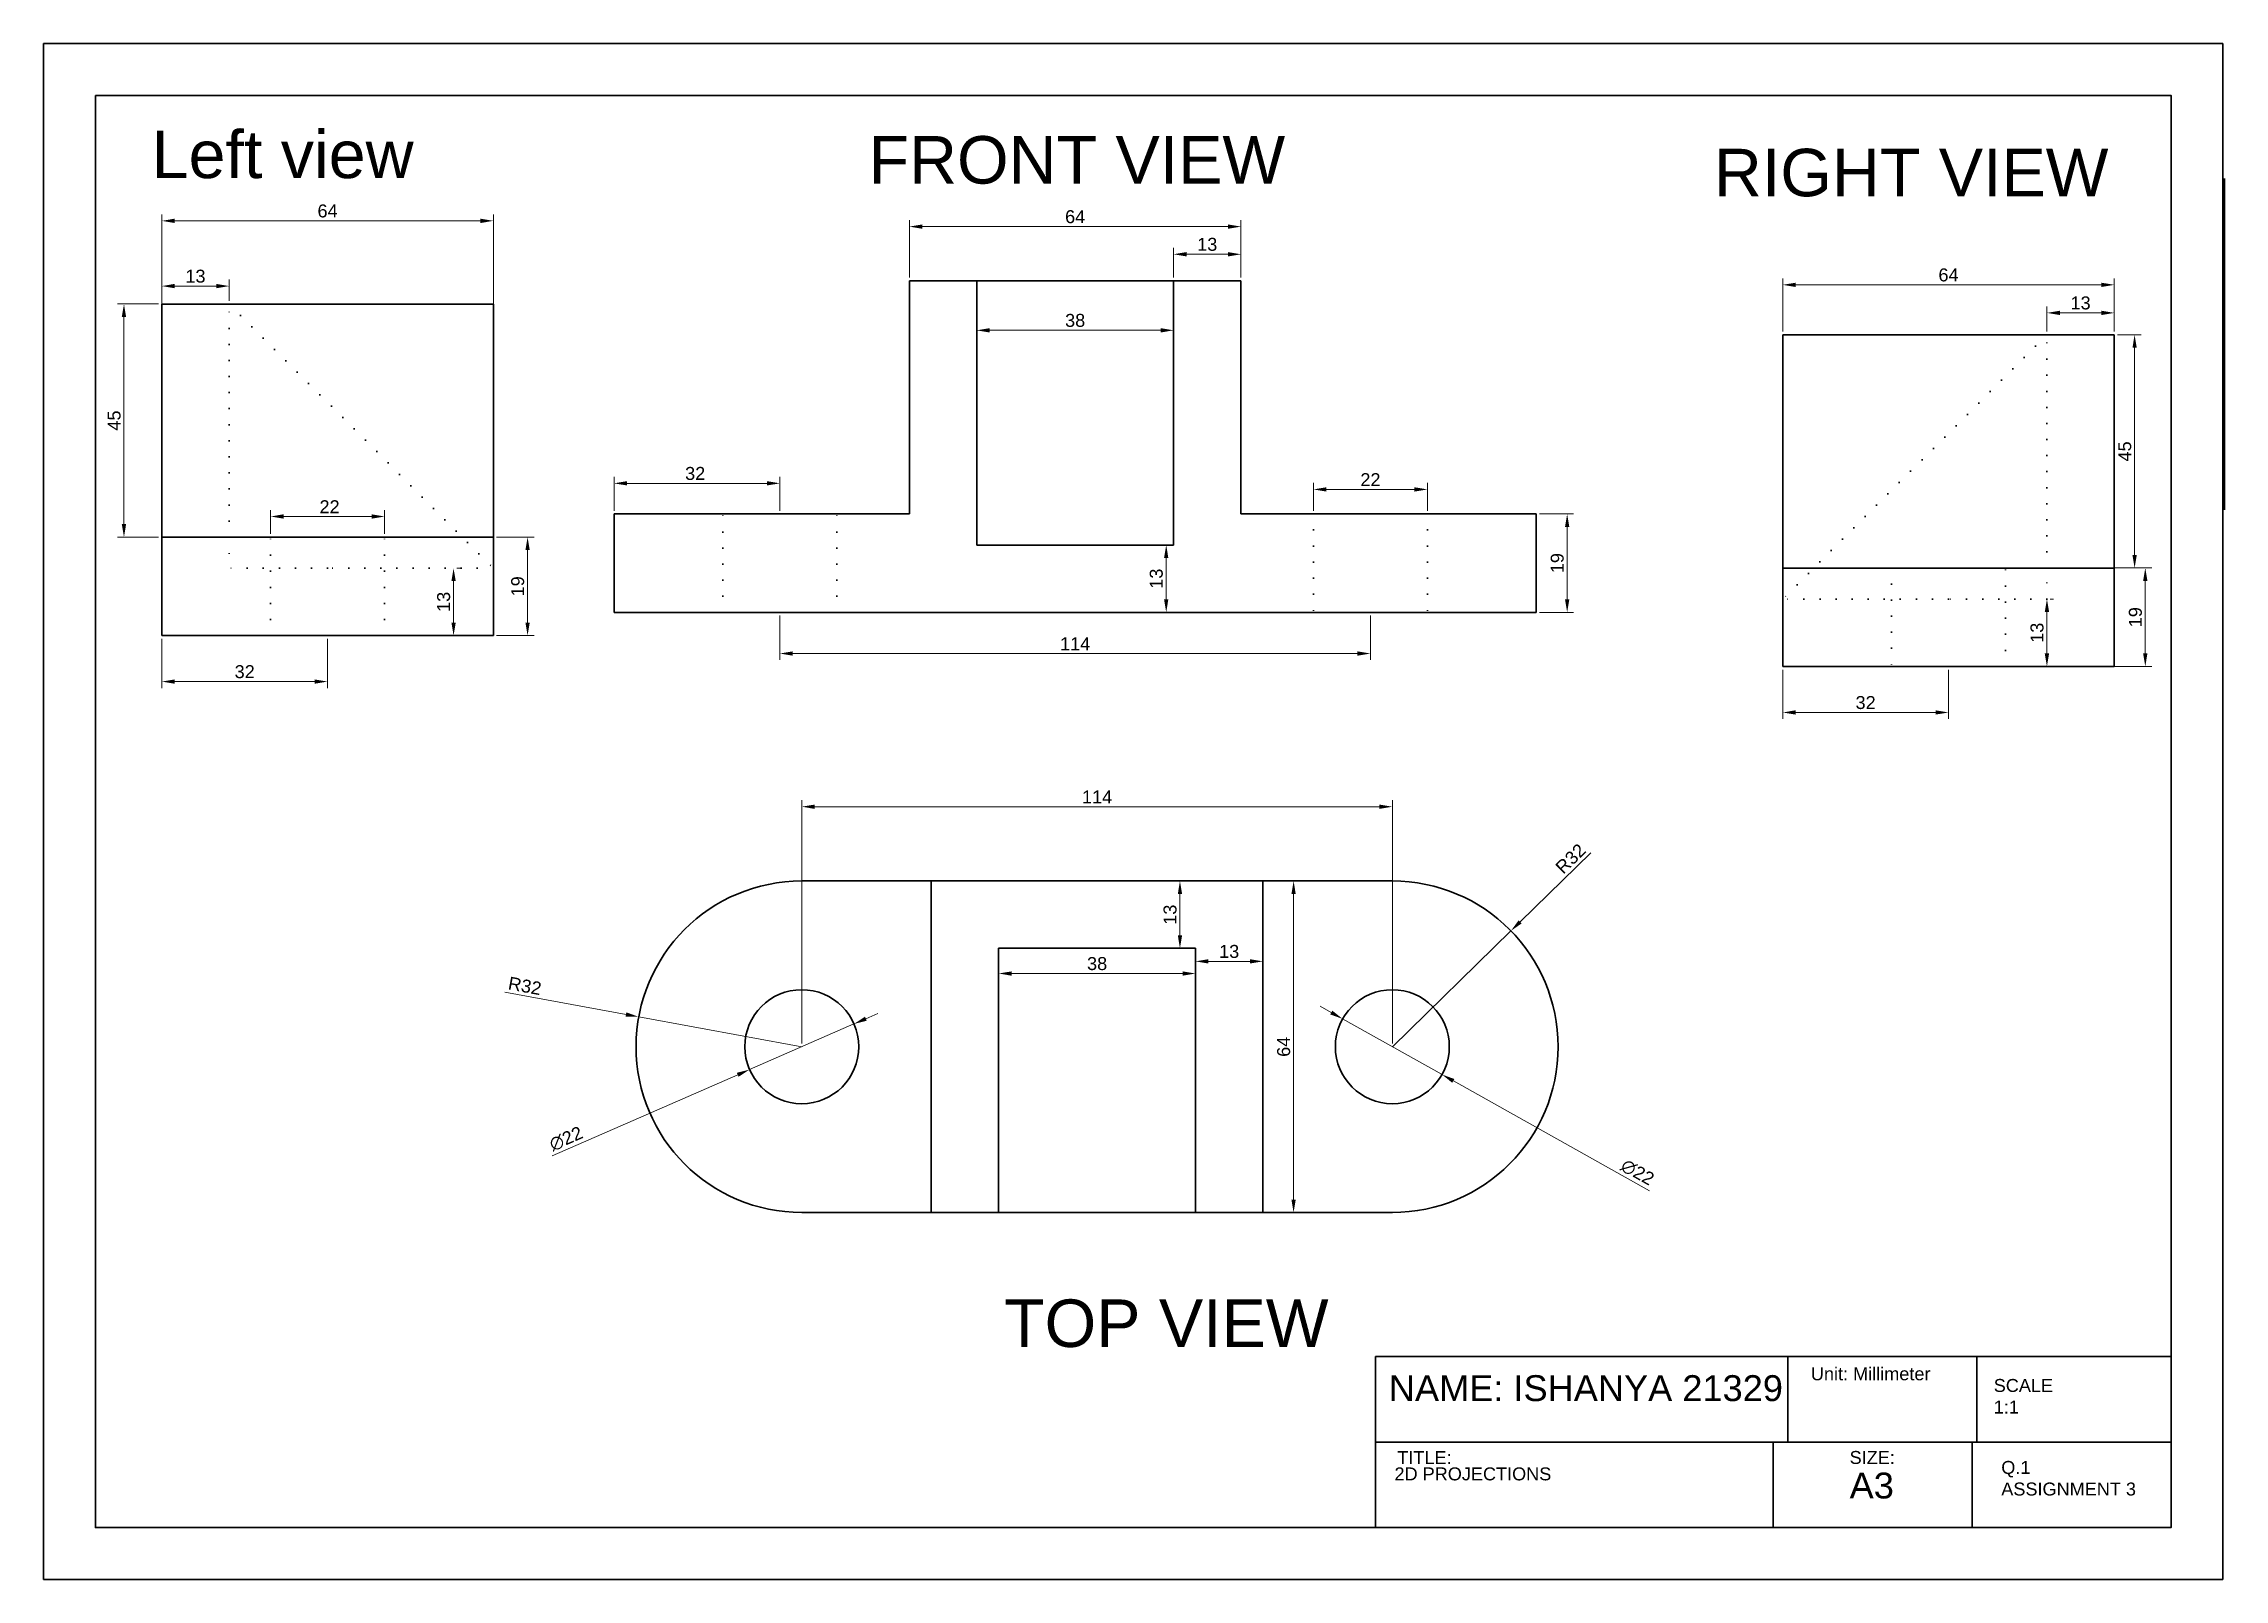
# Model space of a CAD drawing. Header units: millimetres. Extents: x 2864 to 3285, y 1399 to 1696.
import ezdxf

# ---------------------------------------------------------------- set-up
doc = ezdxf.new("R2010")
doc.units = ezdxf.units.MM
doc.linetypes.add('ACAD_ISO07W100', pattern=[3, 0, -3])
doc.layers.get('0').update_dxf_attribs({"lineweight": 35})
for name, color, linetype, lineweight in [('Dim', 7, 'Continuous', 20), ('Hidden', 7, 'ACAD_ISO07W100', 35), ('Layer1', 7, 'ACAD_ISO07W100', 40)]:
    doc.layers.add(name, color=color, linetype=linetype, lineweight=lineweight)
doc.styles.get("Standard").update_dxf_attribs({"font": 'arial.ttf'})
doc.dimstyles.new('ISO-25', dxfattribs={"dimtxt": 2.5, "dimasz": 2.5, "dimexe": 1.25, "dimexo": 0.625, "dimtad": 1, "dimtxsty": 'Standard', "dimcen": 2.5, "dimclrd": 6, "dimclre": 5, "dimadec": 0, "dimazin": 0, "dimtfac": 1, "dimtmove": 0, "dimatfit": 3, "dimfxl": 1, "dimlwd": 20, "dimlwe": 20, "dimarcsym": 0})

# ---------------------------------------------------------------- blocks, each defined once
blk = doc.blocks.new('*D85')
at = {"color": 5, "linetype": 'Continuous', "lineweight": 20, "transparency": 16777216}
for p, q in [((3199.3, 1575.09), (3199.3, 1565.58)), ((3231.3, 1575.09), (3231.3, 1565.58))]:
    blk.add_line(p, q, dxfattribs=at)
at = {"color": 6, "linetype": 'Continuous', "lineweight": 20, "transparency": 16777216}
blk.add_line((3201.8, 1566.83), (3228.8, 1566.83), dxfattribs=at)
at = {"color": 6, "lineweight": 35, "transparency": 16777216}
for points in [[(3201.8, 1567.25), (3201.8, 1566.42), (3199.3, 1566.83)], [(3228.8, 1567.25), (3228.8, 1566.42), (3231.3, 1566.83)]]:
    blk.add_solid(points, dxfattribs=at)
at = {"layer": 'Defpoints', "color": 0, "lineweight": 35, "transparency": 16777216}
for p in [(3199.3, 1575.72), (3231.3, 1575.72), (3231.3, 1566.83)]:
    blk.add_point(p, dxfattribs=at)
at = {"color": 0, "transparency": 16777216, "insert": (3215.3, 1568.73), "char_height": 2.5, "attachment_point": 5}
blk.add_mtext('32', dxfattribs=at)
blk = doc.blocks.new('*D89')
at = {"color": 5, "linetype": 'Continuous', "lineweight": 20, "transparency": 16777216}
for p, q in [((2886.4, 1581.05), (2886.4, 1571.54)), ((2918.4, 1581.05), (2918.4, 1571.54))]:
    blk.add_line(p, q, dxfattribs=at)
at = {"color": 6, "linetype": 'Continuous', "lineweight": 20, "transparency": 16777216}
blk.add_line((2888.9, 1572.79), (2915.9, 1572.79), dxfattribs=at)
at = {"color": 6, "lineweight": 35, "transparency": 16777216}
for points in [[(2888.9, 1573.21), (2888.9, 1572.38), (2886.4, 1572.79)], [(2915.9, 1573.21), (2915.9, 1572.38), (2918.4, 1572.79)]]:
    blk.add_solid(points, dxfattribs=at)
at = {"layer": 'Defpoints', "color": 0, "lineweight": 35, "transparency": 16777216}
for p in [(2886.4, 1581.68), (2918.4, 1581.68), (2918.4, 1572.79)]:
    blk.add_point(p, dxfattribs=at)
at = {"color": 0, "transparency": 16777216, "insert": (2902.4, 1574.69), "char_height": 2.5, "attachment_point": 5}
blk.add_mtext('32', dxfattribs=at)
blk = doc.blocks.new('*D90')
at = {"color": 5, "linetype": 'Continuous', "lineweight": 20, "transparency": 16777216}
for p, q in [((2886.4, 1601.3), (2886.4, 1662.98)), ((2950.4, 1601.3), (2950.4, 1662.98))]:
    blk.add_line(p, q, dxfattribs=at)
at = {"color": 6, "linetype": 'Continuous', "lineweight": 20, "transparency": 16777216}
blk.add_line((2888.9, 1661.73), (2947.9, 1661.73), dxfattribs=at)
at = {"color": 6, "lineweight": 35, "transparency": 16777216}
for points in [[(2888.9, 1662.15), (2888.9, 1661.31), (2886.4, 1661.73)], [(2947.9, 1662.15), (2947.9, 1661.31), (2950.4, 1661.73)]]:
    blk.add_solid(points, dxfattribs=at)
at = {"layer": 'Defpoints', "color": 0, "lineweight": 35, "transparency": 16777216}
for p in [(2950.4, 1661.73), (2886.4, 1600.68), (2950.4, 1600.68)]:
    blk.add_point(p, dxfattribs=at)
at = {"color": 0, "transparency": 16777216, "insert": (2918.4, 1663.63), "char_height": 2.5, "attachment_point": 5}
blk.add_mtext('64', dxfattribs=at)
blk = doc.blocks.new('*D95')
at = {"color": 5, "linetype": 'Continuous', "lineweight": 20, "transparency": 16777216}
for p, q in [((3005.71, 1585.53), (3005.71, 1576.96)), ((3119.71, 1585.53), (3119.71, 1576.96))]:
    blk.add_line(p, q, dxfattribs=at)
at = {"color": 6, "linetype": 'Continuous', "lineweight": 20, "transparency": 16777216}
blk.add_line((3008.21, 1578.21), (3117.21, 1578.21), dxfattribs=at)
at = {"color": 6, "lineweight": 35, "transparency": 16777216}
for points in [[(3008.21, 1578.63), (3008.21, 1577.79), (3005.71, 1578.21)], [(3117.21, 1578.63), (3117.21, 1577.79), (3119.71, 1578.21)]]:
    blk.add_solid(points, dxfattribs=at)
at = {"layer": 'Defpoints', "color": 0, "lineweight": 35, "transparency": 16777216}
for p in [(3005.71, 1586.16), (3119.71, 1586.16), (3119.71, 1578.21)]:
    blk.add_point(p, dxfattribs=at)
at = {"color": 0, "transparency": 16777216, "insert": (3062.71, 1580.09), "char_height": 2.5, "attachment_point": 5}
blk.add_mtext('114', dxfattribs=at)
blk = doc.blocks.new('*D104')
at = {"layer": 'Defpoints', "color": 0, "linetype": 'Continuous', "lineweight": 35, "transparency": 16777216}
for p in [(2929.4, 1604.66), (2907.4, 1600.68), (2929.4, 1600.68)]:
    blk.add_point(p, dxfattribs=at)
at = {"layer": 'Dim', "color": 5, "linetype": 'Continuous', "lineweight": 20, "transparency": 16777216}
for p, q in [((2907.4, 1601.3), (2907.4, 1605.91)), ((2929.4, 1601.3), (2929.4, 1605.91))]:
    blk.add_line(p, q, dxfattribs=at)
at = {"layer": 'Dim', "color": 6, "linetype": 'Continuous', "lineweight": 20, "transparency": 16777216}
blk.add_line((2909.9, 1604.66), (2926.9, 1604.66), dxfattribs=at)
at = {"layer": 'Dim', "color": 6, "linetype": 'Continuous', "lineweight": 35, "transparency": 16777216}
for points in [[(2909.9, 1605.08), (2909.9, 1604.24), (2907.4, 1604.66)], [(2926.9, 1605.08), (2926.9, 1604.24), (2929.4, 1604.66)]]:
    blk.add_solid(points, dxfattribs=at)
at = {"layer": 'Dim', "color": 0, "linetype": 'Continuous', "lineweight": 35, "transparency": 16777216, "insert": (2918.79, 1606.54), "char_height": 2.5, "attachment_point": 5}
blk.add_mtext('22', dxfattribs=at)
blk = doc.blocks.new('*D105')
at = {"layer": 'Defpoints', "color": 0, "linetype": 'Continuous', "lineweight": 35, "transparency": 16777216}
for p in [(3005.71, 1611.06), (2973.71, 1605.16), (3005.71, 1605.16)]:
    blk.add_point(p, dxfattribs=at)
at = {"layer": 'Dim', "color": 5, "linetype": 'Continuous', "lineweight": 20, "transparency": 16777216}
for p, q in [((2973.71, 1605.78), (2973.71, 1612.31)), ((3005.71, 1605.78), (3005.71, 1612.31))]:
    blk.add_line(p, q, dxfattribs=at)
at = {"layer": 'Dim', "color": 6, "linetype": 'Continuous', "lineweight": 20, "transparency": 16777216}
blk.add_line((2976.21, 1611.06), (3003.21, 1611.06), dxfattribs=at)
at = {"layer": 'Dim', "color": 6, "linetype": 'Continuous', "lineweight": 35, "transparency": 16777216}
for points in [[(2976.21, 1611.48), (2976.21, 1610.65), (2973.71, 1611.06)], [(3003.21, 1611.48), (3003.21, 1610.65), (3005.71, 1611.06)]]:
    blk.add_solid(points, dxfattribs=at)
at = {"layer": 'Dim', "color": 0, "linetype": 'Continuous', "lineweight": 35, "transparency": 16777216, "insert": (2989.36, 1612.96), "char_height": 2.5, "attachment_point": 5}
blk.add_mtext('32', dxfattribs=at)
blk = doc.blocks.new('*D106')
at = {"layer": 'Defpoints', "color": 0, "linetype": 'Continuous', "lineweight": 35, "transparency": 16777216}
for p in [(2950.4, 1600.68), (2950.4, 1581.68), (2957.01, 1581.68)]:
    blk.add_point(p, dxfattribs=at)
at = {"layer": 'Dim', "color": 5, "linetype": 'Continuous', "lineweight": 20, "transparency": 16777216}
for p, q in [((2951.03, 1600.68), (2958.26, 1600.68)), ((2951.03, 1581.68), (2958.26, 1581.68))]:
    blk.add_line(p, q, dxfattribs=at)
at = {"layer": 'Dim', "color": 6, "linetype": 'Continuous', "lineweight": 20, "transparency": 16777216}
blk.add_line((2957.01, 1598.18), (2957.01, 1584.18), dxfattribs=at)
at = {"layer": 'Dim', "color": 6, "linetype": 'Continuous', "lineweight": 35, "transparency": 16777216}
for points in [[(2956.6, 1598.18), (2957.43, 1598.18), (2957.01, 1600.68)], [(2956.6, 1584.18), (2957.43, 1584.18), (2957.01, 1581.68)]]:
    blk.add_solid(points, dxfattribs=at)
at = {"layer": 'Dim', "color": 0, "linetype": 'Continuous', "lineweight": 35, "transparency": 16777216, "insert": (2955.11, 1591.18), "char_height": 2.5, "attachment_point": 5, "rotation": 90}
blk.add_mtext('19', dxfattribs=at)
blk = doc.blocks.new('*D107')
at = {"layer": 'Defpoints', "color": 0, "linetype": 'Continuous', "lineweight": 35, "transparency": 16777216}
for p in [(2886.4, 1645.68), (2879.1, 1600.68), (2886.4, 1600.68)]:
    blk.add_point(p, dxfattribs=at)
at = {"layer": 'Dim', "color": 5, "linetype": 'Continuous', "lineweight": 20, "transparency": 16777216}
for p, q in [((2885.78, 1645.68), (2877.85, 1645.68)), ((2885.78, 1600.68), (2877.85, 1600.68))]:
    blk.add_line(p, q, dxfattribs=at)
at = {"layer": 'Dim', "color": 6, "linetype": 'Continuous', "lineweight": 20, "transparency": 16777216}
blk.add_line((2879.1, 1643.18), (2879.1, 1603.18), dxfattribs=at)
at = {"layer": 'Dim', "color": 6, "linetype": 'Continuous', "lineweight": 35, "transparency": 16777216}
for points in [[(2878.68, 1643.18), (2879.51, 1643.18), (2879.1, 1645.68)], [(2878.68, 1603.18), (2879.51, 1603.18), (2879.1, 1600.68)]]:
    blk.add_solid(points, dxfattribs=at)
at = {"layer": 'Dim', "color": 0, "linetype": 'Continuous', "lineweight": 35, "transparency": 16777216, "insert": (2877.2, 1623.18), "char_height": 2.5, "attachment_point": 5, "rotation": 90}
blk.add_mtext('45', dxfattribs=at)
blk = doc.blocks.new('*D108')
at = {"layer": 'Defpoints', "color": 0, "linetype": 'Continuous', "lineweight": 35, "transparency": 16777216}
for p in [(2899.4, 1649.14), (2886.4, 1645.68), (2899.4, 1645.68)]:
    blk.add_point(p, dxfattribs=at)
at = {"layer": 'Dim', "color": 5, "linetype": 'Continuous', "lineweight": 20, "transparency": 16777216}
for p, q in [((2886.4, 1646.3), (2886.4, 1650.39)), ((2899.4, 1646.3), (2899.4, 1650.39))]:
    blk.add_line(p, q, dxfattribs=at)
at = {"layer": 'Dim', "color": 6, "linetype": 'Continuous', "lineweight": 20, "transparency": 16777216}
blk.add_line((2888.9, 1649.14), (2896.9, 1649.14), dxfattribs=at)
at = {"layer": 'Dim', "color": 6, "linetype": 'Continuous', "lineweight": 35, "transparency": 16777216}
for points in [[(2888.9, 1649.56), (2888.9, 1648.72), (2886.4, 1649.14)], [(2896.9, 1649.56), (2896.9, 1648.72), (2899.4, 1649.14)]]:
    blk.add_solid(points, dxfattribs=at)
at = {"layer": 'Dim', "color": 0, "linetype": 'Continuous', "lineweight": 35, "transparency": 16777216, "insert": (2892.9, 1651.04), "char_height": 2.5, "attachment_point": 5}
blk.add_mtext('13', dxfattribs=at)
blk = doc.blocks.new('*D109')
at = {"layer": 'Defpoints', "color": 0, "linetype": 'Continuous', "lineweight": 35, "transparency": 16777216}
for p in [(2942.72, 1594.68), (2942.72, 1581.68), (2942.72, 1581.68)]:
    blk.add_point(p, dxfattribs=at)
at = {"layer": 'Dim', "color": 6, "linetype": 'Continuous', "lineweight": 20, "transparency": 16777216}
blk.add_line((2942.72, 1592.18), (2942.72, 1584.18), dxfattribs=at)
at = {"layer": 'Dim', "color": 5, "linetype": 'Continuous', "lineweight": 20, "transparency": 16777216}
for p, q in [((2943.35, 1594.68), (2943.97, 1594.68)), ((2943.35, 1581.68), (2943.97, 1581.68))]:
    blk.add_line(p, q, dxfattribs=at)
at = {"layer": 'Dim', "color": 6, "linetype": 'Continuous', "lineweight": 35, "transparency": 16777216}
for points in [[(2942.31, 1592.18), (2943.14, 1592.18), (2942.72, 1594.68)], [(2942.31, 1584.18), (2943.14, 1584.18), (2942.72, 1581.68)]]:
    blk.add_solid(points, dxfattribs=at)
at = {"layer": 'Dim', "color": 0, "linetype": 'Continuous', "lineweight": 35, "transparency": 16777216, "insert": (2940.82, 1588.18), "char_height": 2.5, "attachment_point": 5, "rotation": 90}
blk.add_mtext('13', dxfattribs=at)
blk = doc.blocks.new('*D110')
at = {"layer": 'Defpoints', "color": 0, "linetype": 'Continuous', "lineweight": 35, "transparency": 16777216}
for p in [(3081.71, 1655.28), (3081.71, 1650.16), (3094.71, 1650.16)]:
    blk.add_point(p, dxfattribs=at)
at = {"layer": 'Dim', "color": 5, "linetype": 'Continuous', "lineweight": 20, "transparency": 16777216}
for p, q in [((3081.71, 1650.78), (3081.71, 1656.53)), ((3094.71, 1650.78), (3094.71, 1656.53))]:
    blk.add_line(p, q, dxfattribs=at)
at = {"layer": 'Dim', "color": 6, "linetype": 'Continuous', "lineweight": 20, "transparency": 16777216}
blk.add_line((3092.21, 1655.28), (3084.21, 1655.28), dxfattribs=at)
at = {"layer": 'Dim', "color": 6, "linetype": 'Continuous', "lineweight": 35, "transparency": 16777216}
for points in [[(3084.21, 1655.7), (3084.21, 1654.86), (3081.71, 1655.28)], [(3092.21, 1655.7), (3092.21, 1654.86), (3094.71, 1655.28)]]:
    blk.add_solid(points, dxfattribs=at)
at = {"layer": 'Dim', "color": 0, "linetype": 'Continuous', "lineweight": 35, "transparency": 16777216, "insert": (3088.21, 1657.18), "char_height": 2.5, "attachment_point": 5}
blk.add_mtext('13', dxfattribs=at)
blk = doc.blocks.new('*D111')
at = {"layer": 'Defpoints', "color": 0, "linetype": 'Continuous', "lineweight": 35, "transparency": 16777216}
for p in [(3043.71, 1650.16), (3081.71, 1650.16), (3081.71, 1640.6)]:
    blk.add_point(p, dxfattribs=at)
at = {"layer": 'Dim', "color": 5, "linetype": 'Continuous', "lineweight": 20, "transparency": 16777216}
for p, q in [((3043.71, 1649.53), (3043.71, 1639.35)), ((3081.71, 1649.53), (3081.71, 1639.35))]:
    blk.add_line(p, q, dxfattribs=at)
at = {"layer": 'Dim', "color": 6, "linetype": 'Continuous', "lineweight": 20, "transparency": 16777216}
blk.add_line((3046.21, 1640.6), (3079.21, 1640.6), dxfattribs=at)
at = {"layer": 'Dim', "color": 6, "linetype": 'Continuous', "lineweight": 35, "transparency": 16777216}
for points in [[(3046.21, 1641.01), (3046.21, 1640.18), (3043.71, 1640.6)], [(3079.21, 1641.01), (3079.21, 1640.18), (3081.71, 1640.6)]]:
    blk.add_solid(points, dxfattribs=at)
at = {"layer": 'Dim', "color": 0, "linetype": 'Continuous', "lineweight": 35, "transparency": 16777216, "insert": (3062.71, 1642.5), "char_height": 2.5, "attachment_point": 5}
blk.add_mtext('38', dxfattribs=at)
blk = doc.blocks.new('*D112')
at = {"layer": 'Defpoints', "color": 0, "linetype": 'Continuous', "lineweight": 35, "transparency": 16777216}
for p in [(3094.71, 1660.62), (3030.71, 1650.16), (3094.71, 1650.16)]:
    blk.add_point(p, dxfattribs=at)
at = {"layer": 'Dim', "color": 5, "linetype": 'Continuous', "lineweight": 20, "transparency": 16777216}
for p, q in [((3030.71, 1650.78), (3030.71, 1661.87)), ((3094.71, 1650.78), (3094.71, 1661.87))]:
    blk.add_line(p, q, dxfattribs=at)
at = {"layer": 'Dim', "color": 6, "linetype": 'Continuous', "lineweight": 20, "transparency": 16777216}
blk.add_line((3033.21, 1660.62), (3092.21, 1660.62), dxfattribs=at)
at = {"layer": 'Dim', "color": 6, "linetype": 'Continuous', "lineweight": 35, "transparency": 16777216}
for points in [[(3033.21, 1661.04), (3033.21, 1660.2), (3030.71, 1660.62)], [(3092.21, 1661.04), (3092.21, 1660.2), (3094.71, 1660.62)]]:
    blk.add_solid(points, dxfattribs=at)
at = {"layer": 'Dim', "color": 0, "linetype": 'Continuous', "lineweight": 35, "transparency": 16777216, "insert": (3062.71, 1662.52), "char_height": 2.5, "attachment_point": 5}
blk.add_mtext('64', dxfattribs=at)
blk = doc.blocks.new('*D113')
at = {"layer": 'Defpoints', "color": 0, "linetype": 'Continuous', "lineweight": 35, "transparency": 16777216}
for p in [(3151.71, 1605.16), (3151.71, 1586.16), (3157.69, 1586.16)]:
    blk.add_point(p, dxfattribs=at)
at = {"layer": 'Dim', "color": 5, "linetype": 'Continuous', "lineweight": 20, "transparency": 16777216}
for p, q in [((3152.33, 1605.16), (3158.94, 1605.16)), ((3152.33, 1586.16), (3158.94, 1586.16))]:
    blk.add_line(p, q, dxfattribs=at)
at = {"layer": 'Dim', "color": 6, "linetype": 'Continuous', "lineweight": 20, "transparency": 16777216}
blk.add_line((3157.69, 1602.66), (3157.69, 1588.66), dxfattribs=at)
at = {"layer": 'Dim', "color": 6, "linetype": 'Continuous', "lineweight": 35, "transparency": 16777216}
for points in [[(3157.27, 1602.66), (3158.1, 1602.66), (3157.69, 1605.16)], [(3157.27, 1588.66), (3158.1, 1588.66), (3157.69, 1586.16)]]:
    blk.add_solid(points, dxfattribs=at)
at = {"layer": 'Dim', "color": 0, "linetype": 'Continuous', "lineweight": 35, "transparency": 16777216, "insert": (3155.78, 1595.66), "char_height": 2.5, "attachment_point": 5, "rotation": 90}
blk.add_mtext('19', dxfattribs=at)
blk = doc.blocks.new('*D115')
at = {"layer": 'Defpoints', "color": 0, "linetype": 'Continuous', "lineweight": 35, "transparency": 16777216}
for p in [(3081.71, 1599.16), (3080.29, 1586.16), (3081.71, 1586.16)]:
    blk.add_point(p, dxfattribs=at)
at = {"layer": 'Dim', "color": 5, "linetype": 'Continuous', "lineweight": 20, "transparency": 16777216}
for p, q in [((3081.08, 1599.16), (3079.04, 1599.16)), ((3081.08, 1586.16), (3079.04, 1586.16))]:
    blk.add_line(p, q, dxfattribs=at)
at = {"layer": 'Dim', "color": 6, "linetype": 'Continuous', "lineweight": 20, "transparency": 16777216}
blk.add_line((3080.29, 1596.66), (3080.29, 1588.66), dxfattribs=at)
at = {"layer": 'Dim', "color": 6, "linetype": 'Continuous', "lineweight": 35, "transparency": 16777216}
for points in [[(3079.87, 1596.66), (3080.7, 1596.66), (3080.29, 1599.16)], [(3079.87, 1588.66), (3080.7, 1588.66), (3080.29, 1586.16)]]:
    blk.add_solid(points, dxfattribs=at)
at = {"layer": 'Dim', "color": 0, "linetype": 'Continuous', "lineweight": 35, "transparency": 16777216, "insert": (3078.38, 1592.66), "char_height": 2.5, "attachment_point": 5, "rotation": 90}
blk.add_mtext('13', dxfattribs=at)
blk = doc.blocks.new('*D116')
at = {"layer": 'Defpoints', "color": 0, "linetype": 'Continuous', "lineweight": 35, "transparency": 16777216}
for p in [(3130.71, 1609.89), (3108.71, 1605.16), (3130.71, 1605.16)]:
    blk.add_point(p, dxfattribs=at)
at = {"layer": 'Dim', "color": 5, "linetype": 'Continuous', "lineweight": 20, "transparency": 16777216}
for p, q in [((3108.71, 1605.78), (3108.71, 1611.14)), ((3130.71, 1605.78), (3130.71, 1611.14))]:
    blk.add_line(p, q, dxfattribs=at)
at = {"layer": 'Dim', "color": 6, "linetype": 'Continuous', "lineweight": 20, "transparency": 16777216}
blk.add_line((3111.21, 1609.89), (3128.21, 1609.89), dxfattribs=at)
at = {"layer": 'Dim', "color": 6, "linetype": 'Continuous', "lineweight": 35, "transparency": 16777216}
for points in [[(3111.21, 1610.3), (3111.21, 1609.47), (3108.71, 1609.89)], [(3128.21, 1610.3), (3128.21, 1609.47), (3130.71, 1609.89)]]:
    blk.add_solid(points, dxfattribs=at)
at = {"layer": 'Dim', "color": 0, "linetype": 'Continuous', "lineweight": 35, "transparency": 16777216, "insert": (3119.71, 1611.77), "char_height": 2.5, "attachment_point": 5}
blk.add_mtext('22', dxfattribs=at)
blk = doc.blocks.new('*D117')
at = {"layer": 'Defpoints', "color": 0, "linetype": 'Continuous', "lineweight": 35, "transparency": 16777216}
for p in [(3263.3, 1649.38), (3199.3, 1639.72), (3263.3, 1639.72)]:
    blk.add_point(p, dxfattribs=at)
at = {"layer": 'Dim', "color": 5, "linetype": 'Continuous', "lineweight": 20, "transparency": 16777216}
for p, q in [((3199.3, 1640.34), (3199.3, 1650.63)), ((3263.3, 1640.34), (3263.3, 1650.63))]:
    blk.add_line(p, q, dxfattribs=at)
at = {"layer": 'Dim', "color": 6, "linetype": 'Continuous', "lineweight": 20, "transparency": 16777216}
blk.add_line((3201.8, 1649.38), (3260.8, 1649.38), dxfattribs=at)
at = {"layer": 'Dim', "color": 6, "linetype": 'Continuous', "lineweight": 35, "transparency": 16777216}
for points in [[(3201.8, 1649.79), (3201.8, 1648.96), (3199.3, 1649.38)], [(3260.8, 1649.79), (3260.8, 1648.96), (3263.3, 1649.38)]]:
    blk.add_solid(points, dxfattribs=at)
at = {"layer": 'Dim', "color": 0, "linetype": 'Continuous', "lineweight": 35, "transparency": 16777216, "insert": (3231.3, 1651.28), "char_height": 2.5, "attachment_point": 5}
blk.add_mtext('64', dxfattribs=at)
blk = doc.blocks.new('*D118')
at = {"layer": 'Defpoints', "color": 0, "linetype": 'Continuous', "lineweight": 35, "transparency": 16777216}
for p in [(3263.3, 1639.72), (3263.3, 1594.72), (3267.22, 1594.72)]:
    blk.add_point(p, dxfattribs=at)
at = {"layer": 'Dim', "color": 5, "linetype": 'Continuous', "lineweight": 20, "transparency": 16777216}
for p, q in [((3263.92, 1639.72), (3268.47, 1639.72)), ((3263.92, 1594.72), (3268.47, 1594.72))]:
    blk.add_line(p, q, dxfattribs=at)
at = {"layer": 'Dim', "color": 6, "linetype": 'Continuous', "lineweight": 20, "transparency": 16777216}
blk.add_line((3267.22, 1637.22), (3267.22, 1597.22), dxfattribs=at)
at = {"layer": 'Dim', "color": 6, "linetype": 'Continuous', "lineweight": 35, "transparency": 16777216}
for points in [[(3266.81, 1637.22), (3267.64, 1637.22), (3267.22, 1639.72)], [(3266.81, 1597.22), (3267.64, 1597.22), (3267.22, 1594.72)]]:
    blk.add_solid(points, dxfattribs=at)
at = {"layer": 'Dim', "color": 0, "linetype": 'Continuous', "lineweight": 35, "transparency": 16777216, "insert": (3265.33, 1617.22), "char_height": 2.5, "attachment_point": 5, "rotation": 90}
blk.add_mtext('45', dxfattribs=at)
blk = doc.blocks.new('*D119')
at = {"layer": 'Defpoints', "color": 0, "linetype": 'Continuous', "lineweight": 35, "transparency": 16777216}
for p in [(3263.3, 1643.96), (3250.3, 1639.72), (3263.3, 1639.72)]:
    blk.add_point(p, dxfattribs=at)
at = {"layer": 'Dim', "color": 5, "linetype": 'Continuous', "lineweight": 20, "transparency": 16777216}
for p, q in [((3250.3, 1640.34), (3250.3, 1645.21)), ((3263.3, 1640.34), (3263.3, 1645.21))]:
    blk.add_line(p, q, dxfattribs=at)
at = {"layer": 'Dim', "color": 6, "linetype": 'Continuous', "lineweight": 20, "transparency": 16777216}
blk.add_line((3252.8, 1643.96), (3260.8, 1643.96), dxfattribs=at)
at = {"layer": 'Dim', "color": 6, "linetype": 'Continuous', "lineweight": 35, "transparency": 16777216}
for points in [[(3252.8, 1644.38), (3252.8, 1643.55), (3250.3, 1643.96)], [(3260.8, 1644.38), (3260.8, 1643.55), (3263.3, 1643.96)]]:
    blk.add_solid(points, dxfattribs=at)
at = {"layer": 'Dim', "color": 0, "linetype": 'Continuous', "lineweight": 35, "transparency": 16777216, "insert": (3256.8, 1645.87), "char_height": 2.5, "attachment_point": 5}
blk.add_mtext('13', dxfattribs=at)
blk = doc.blocks.new('*D120')
at = {"layer": 'Defpoints', "color": 0, "linetype": 'Continuous', "lineweight": 35, "transparency": 16777216}
for p in [(3259.23, 1594.72), (3259.23, 1575.72), (3269.29, 1575.72)]:
    blk.add_point(p, dxfattribs=at)
at = {"layer": 'Dim', "color": 5, "linetype": 'Continuous', "lineweight": 20, "transparency": 16777216}
for p, q in [((3259.86, 1594.72), (3270.54, 1594.72)), ((3259.86, 1575.72), (3270.54, 1575.72))]:
    blk.add_line(p, q, dxfattribs=at)
at = {"layer": 'Dim', "color": 6, "linetype": 'Continuous', "lineweight": 20, "transparency": 16777216}
blk.add_line((3269.29, 1592.22), (3269.29, 1578.22), dxfattribs=at)
at = {"layer": 'Dim', "color": 6, "linetype": 'Continuous', "lineweight": 35, "transparency": 16777216}
for points in [[(3268.87, 1592.22), (3269.7, 1592.22), (3269.29, 1594.72)], [(3268.87, 1578.22), (3269.7, 1578.22), (3269.29, 1575.72)]]:
    blk.add_solid(points, dxfattribs=at)
at = {"layer": 'Dim', "color": 0, "linetype": 'Continuous', "lineweight": 35, "transparency": 16777216, "insert": (3267.38, 1585.22), "char_height": 2.5, "attachment_point": 5, "rotation": 90}
blk.add_mtext('19', dxfattribs=at)
blk = doc.blocks.new('*D121')
at = {"layer": 'Defpoints', "color": 0, "linetype": 'Continuous', "lineweight": 35, "transparency": 16777216}
for p in [(3250.3, 1588.72), (3250.3, 1575.72), (3250.3, 1575.72)]:
    blk.add_point(p, dxfattribs=at)
at = {"layer": 'Dim', "color": 5, "linetype": 'Continuous', "lineweight": 20, "transparency": 16777216}
for p, q in [((3250.92, 1588.72), (3251.55, 1588.72)), ((3250.92, 1575.72), (3251.55, 1575.72))]:
    blk.add_line(p, q, dxfattribs=at)
at = {"layer": 'Dim', "color": 6, "linetype": 'Continuous', "lineweight": 20, "transparency": 16777216}
blk.add_line((3250.3, 1586.22), (3250.3, 1578.22), dxfattribs=at)
at = {"layer": 'Dim', "color": 6, "linetype": 'Continuous', "lineweight": 35, "transparency": 16777216}
for points in [[(3249.88, 1586.22), (3250.72, 1586.22), (3250.3, 1588.72)], [(3249.88, 1578.22), (3250.72, 1578.22), (3250.3, 1575.72)]]:
    blk.add_solid(points, dxfattribs=at)
at = {"layer": 'Dim', "color": 0, "linetype": 'Continuous', "lineweight": 35, "transparency": 16777216, "insert": (3248.4, 1582.22), "char_height": 2.5, "attachment_point": 5, "rotation": 90}
blk.add_mtext('13', dxfattribs=at)
blk = doc.blocks.new('*D122')
at = {"layer": 'Defpoints', "color": 0, "linetype": 'Continuous', "lineweight": 35, "transparency": 16777216}
for p in [(3123.94, 1548.64), (3009.94, 1502.3), (3123.94, 1502.3)]:
    blk.add_point(p, dxfattribs=at)
at = {"layer": 'Dim', "color": 5, "linetype": 'Continuous', "lineweight": 20, "transparency": 16777216}
for p, q in [((3009.94, 1502.93), (3009.94, 1549.89)), ((3123.94, 1502.93), (3123.94, 1549.89))]:
    blk.add_line(p, q, dxfattribs=at)
at = {"layer": 'Dim', "color": 6, "linetype": 'Continuous', "lineweight": 20, "transparency": 16777216}
blk.add_line((3012.44, 1548.64), (3121.44, 1548.64), dxfattribs=at)
at = {"layer": 'Dim', "color": 6, "linetype": 'Continuous', "lineweight": 35, "transparency": 16777216}
for points in [[(3012.44, 1549.05), (3012.44, 1548.22), (3009.94, 1548.64)], [(3121.44, 1549.05), (3121.44, 1548.22), (3123.94, 1548.64)]]:
    blk.add_solid(points, dxfattribs=at)
at = {"layer": 'Dim', "color": 0, "linetype": 'Continuous', "lineweight": 35, "transparency": 16777216, "insert": (3066.94, 1550.52), "char_height": 2.5, "attachment_point": 5}
blk.add_mtext('114', dxfattribs=at)
blk = doc.blocks.new('*D123')
at = {"layer": 'Defpoints', "color": 0, "linetype": 'Continuous', "lineweight": 35, "transparency": 16777216}
for p in [(3047.94, 1521.3), (3085.94, 1521.3), (3085.94, 1516.44)]:
    blk.add_point(p, dxfattribs=at)
at = {"layer": 'Dim', "color": 5, "linetype": 'Continuous', "lineweight": 20, "transparency": 16777216}
for p, q in [((3047.94, 1520.68), (3047.94, 1515.19)), ((3085.94, 1520.68), (3085.94, 1515.19))]:
    blk.add_line(p, q, dxfattribs=at)
at = {"layer": 'Dim', "color": 6, "linetype": 'Continuous', "lineweight": 20, "transparency": 16777216}
blk.add_line((3050.44, 1516.44), (3083.44, 1516.44), dxfattribs=at)
at = {"layer": 'Dim', "color": 6, "linetype": 'Continuous', "lineweight": 35, "transparency": 16777216}
for points in [[(3050.44, 1516.85), (3050.44, 1516.02), (3047.94, 1516.44)], [(3083.44, 1516.85), (3083.44, 1516.02), (3085.94, 1516.44)]]:
    blk.add_solid(points, dxfattribs=at)
at = {"layer": 'Dim', "color": 0, "linetype": 'Continuous', "lineweight": 35, "transparency": 16777216, "insert": (3066.95, 1518.34), "char_height": 2.5, "attachment_point": 5}
blk.add_mtext('38', dxfattribs=at)
blk = doc.blocks.new('*D124')
at = {"layer": 'Defpoints', "color": 0, "linetype": 'Continuous', "lineweight": 35, "transparency": 16777216}
for p in [(3085.94, 1521.3), (3098.94, 1521.3), (3098.94, 1518.79)]:
    blk.add_point(p, dxfattribs=at)
at = {"layer": 'Dim', "color": 5, "linetype": 'Continuous', "lineweight": 20, "transparency": 16777216}
for p, q in [((3085.94, 1520.68), (3085.94, 1517.54)), ((3098.94, 1520.68), (3098.94, 1517.54))]:
    blk.add_line(p, q, dxfattribs=at)
at = {"layer": 'Dim', "color": 6, "linetype": 'Continuous', "lineweight": 20, "transparency": 16777216}
blk.add_line((3088.44, 1518.79), (3096.44, 1518.79), dxfattribs=at)
at = {"layer": 'Dim', "color": 6, "linetype": 'Continuous', "lineweight": 35, "transparency": 16777216}
for points in [[(3088.44, 1519.2), (3088.44, 1518.37), (3085.94, 1518.79)], [(3096.44, 1519.2), (3096.44, 1518.37), (3098.94, 1518.79)]]:
    blk.add_solid(points, dxfattribs=at)
at = {"layer": 'Dim', "color": 0, "linetype": 'Continuous', "lineweight": 35, "transparency": 16777216, "insert": (3092.44, 1520.69), "char_height": 2.5, "attachment_point": 5}
blk.add_mtext('13', dxfattribs=at)
blk = doc.blocks.new('*D125')
at = {"layer": 'Defpoints', "color": 0, "linetype": 'Continuous', "lineweight": 35, "transparency": 16777216}
for p in [(3082.94, 1534.3), (3085.94, 1534.3), (3085.94, 1521.3)]:
    blk.add_point(p, dxfattribs=at)
at = {"layer": 'Dim', "color": 5, "linetype": 'Continuous', "lineweight": 20, "transparency": 16777216}
for p, q in [((3085.31, 1534.3), (3081.69, 1534.3)), ((3085.31, 1521.3), (3081.69, 1521.3))]:
    blk.add_line(p, q, dxfattribs=at)
at = {"layer": 'Dim', "color": 6, "linetype": 'Continuous', "lineweight": 20, "transparency": 16777216}
blk.add_line((3082.94, 1523.8), (3082.94, 1531.8), dxfattribs=at)
at = {"layer": 'Dim', "color": 6, "linetype": 'Continuous', "lineweight": 35, "transparency": 16777216}
for points in [[(3082.53, 1531.8), (3083.36, 1531.8), (3082.94, 1534.3)], [(3082.53, 1523.8), (3083.36, 1523.8), (3082.94, 1521.3)]]:
    blk.add_solid(points, dxfattribs=at)
at = {"layer": 'Dim', "color": 0, "linetype": 'Continuous', "lineweight": 35, "transparency": 16777216, "insert": (3081.04, 1527.8), "char_height": 2.5, "attachment_point": 5, "rotation": 90}
blk.add_mtext('13', dxfattribs=at)
blk = doc.blocks.new('*D126')
at = {"layer": 'Defpoints', "color": 0, "linetype": 'Continuous', "lineweight": 35, "transparency": 16777216}
for p in [(2978.46, 1508.08), (3009.94, 1502.3)]:
    blk.add_point(p, dxfattribs=at)
at = {"layer": 'Dim', "color": 6, "linetype": 'Continuous', "lineweight": 20, "transparency": 16777216}
for p, q in [((2952.59, 1512.82), (2976.01, 1508.53)), ((3009.94, 1502.3), (2978.46, 1508.08))]:
    blk.add_line(p, q, dxfattribs=at)
at = {"layer": 'Dim', "color": 6, "linetype": 'Continuous', "lineweight": 35, "transparency": 16777216}
blk.add_solid([(2976.08, 1508.94), (2975.93, 1508.12), (2978.46, 1508.08)], dxfattribs=at)
at = {"layer": 'Dim', "color": 0, "linetype": 'Continuous', "lineweight": 35, "transparency": 16777216, "insert": (2956.48, 1514.04), "char_height": 2.5, "attachment_point": 5, "rotation": 349.6045}
blk.add_mtext('R32', dxfattribs=at)
blk = doc.blocks.new('*D127')
at = {"layer": 'Defpoints', "color": 0, "linetype": 'Continuous', "lineweight": 35, "transparency": 16777216}
for p in [(3146.83, 1524.67), (3123.94, 1502.3)]:
    blk.add_point(p, dxfattribs=at)
at = {"layer": 'Dim', "color": 6, "linetype": 'Continuous', "lineweight": 20, "transparency": 16777216}
for p, q in [((3162.27, 1539.75), (3148.61, 1526.42)), ((3123.94, 1502.3), (3146.83, 1524.67))]:
    blk.add_line(p, q, dxfattribs=at)
at = {"layer": 'Dim', "color": 6, "linetype": 'Continuous', "lineweight": 35, "transparency": 16777216}
blk.add_solid([(3148.32, 1526.71), (3148.91, 1526.12), (3146.83, 1524.67)], dxfattribs=at)
at = {"layer": 'Dim', "color": 0, "linetype": 'Continuous', "lineweight": 35, "transparency": 16777216, "insert": (3158.36, 1538.6), "char_height": 2.5, "attachment_point": 5, "rotation": 44.3382}
blk.add_mtext('R32', dxfattribs=at)
blk = doc.blocks.new('*D128')
at = {"layer": 'Defpoints', "color": 0, "linetype": 'Continuous', "lineweight": 35, "transparency": 16777216}
for p in [(3020.02, 1506.71), (2999.86, 1497.89)]:
    blk.add_point(p, dxfattribs=at)
at = {"layer": 'Dim', "color": 6, "linetype": 'Continuous', "lineweight": 20, "transparency": 16777216}
for p, q in [((3022.31, 1507.72), (3024.6, 1508.72)), ((3020.02, 1506.71), (2999.86, 1497.89)), ((2961.78, 1481.23), (2997.57, 1496.89))]:
    blk.add_line(p, q, dxfattribs=at)
at = {"layer": 'Dim', "color": 6, "linetype": 'Continuous', "lineweight": 35, "transparency": 16777216}
for points in [[(3022.14, 1508.1), (3022.47, 1507.33), (3020.02, 1506.71)], [(2997.41, 1497.27), (2997.74, 1496.51), (2999.86, 1497.89)]]:
    blk.add_solid(points, dxfattribs=at)
at = {"layer": 'Dim', "color": 0, "linetype": 'Continuous', "lineweight": 35, "transparency": 16777216, "insert": (2964.44, 1484.54), "char_height": 2.5, "attachment_point": 5, "rotation": 23.6365}
blk.add_mtext('∅22', dxfattribs=at)
blk = doc.blocks.new('*D129')
at = {"layer": 'Defpoints', "color": 0, "linetype": 'Continuous', "lineweight": 35, "transparency": 16777216}
for p in [(3114.34, 1507.68), (3133.54, 1496.93)]:
    blk.add_point(p, dxfattribs=at)
at = {"layer": 'Dim', "color": 6, "linetype": 'Continuous', "lineweight": 20, "transparency": 16777216}
for p, q in [((3112.16, 1508.9), (3109.98, 1510.12)), ((3114.34, 1507.68), (3133.54, 1496.93)), ((3173.58, 1474.5), (3135.72, 1495.71))]:
    blk.add_line(p, q, dxfattribs=at)
at = {"layer": 'Dim', "color": 6, "linetype": 'Continuous', "lineweight": 35, "transparency": 16777216}
for points in [[(3112.36, 1509.26), (3111.96, 1508.54), (3114.34, 1507.68)], [(3135.92, 1496.07), (3135.51, 1495.34), (3133.54, 1496.93)]]:
    blk.add_solid(points, dxfattribs=at)
at = {"layer": 'Dim', "color": 0, "linetype": 'Continuous', "lineweight": 35, "transparency": 16777216, "insert": (3171.26, 1478.06), "char_height": 2.5, "attachment_point": 5, "rotation": 330.7516}
blk.add_mtext('∅22', dxfattribs=at)
blk = doc.blocks.new('*D130')
at = {"layer": 'Defpoints', "color": 0, "linetype": 'Continuous', "lineweight": 35, "transparency": 16777216}
for p in [(3098.94, 1534.3), (3098.94, 1470.3), (3104.88, 1470.3)]:
    blk.add_point(p, dxfattribs=at)
at = {"layer": 'Dim', "color": 5, "linetype": 'Continuous', "lineweight": 20, "transparency": 16777216}
for p, q in [((3099.56, 1534.3), (3106.13, 1534.3)), ((3099.56, 1470.3), (3106.13, 1470.3))]:
    blk.add_line(p, q, dxfattribs=at)
at = {"layer": 'Dim', "color": 6, "linetype": 'Continuous', "lineweight": 20, "transparency": 16777216}
blk.add_line((3104.88, 1531.8), (3104.88, 1472.8), dxfattribs=at)
at = {"layer": 'Dim', "color": 6, "linetype": 'Continuous', "lineweight": 35, "transparency": 16777216}
for points in [[(3104.46, 1531.8), (3105.29, 1531.8), (3104.88, 1534.3)], [(3104.46, 1472.8), (3105.29, 1472.8), (3104.88, 1470.3)]]:
    blk.add_solid(points, dxfattribs=at)
at = {"layer": 'Dim', "color": 0, "linetype": 'Continuous', "lineweight": 35, "transparency": 16777216, "insert": (3102.97, 1502.3), "char_height": 2.5, "attachment_point": 5, "rotation": 90}
blk.add_mtext('64', dxfattribs=at)

msp = doc.modelspace()

# ---------------------------------------------------------------- linework, layer by layer
for p, q in [((3284.554, 1669.931), (3284.554, 1624.931)), ((3030.708, 1605.156), (3030.708, 1650.156)), ((3043.708, 1650.156), (3043.708, 1599.156)), ((3081.708, 1650.156), (3081.708, 1599.156)), ((3094.708, 1605.156), (3094.708, 1650.156)), ((2950.4, 1645.678), (2886.4, 1645.678)), ((2950.4, 1600.678), (2950.4, 1645.678)), ((3263.299, 1639.718), (3199.299, 1639.718)), ((3263.299, 1594.718), (3263.299, 1639.718)), ((3284.554, 1624.931), (3284.554, 1605.931)), ((3005.708, 1605.156), (2973.708, 1605.156)), ((2973.708, 1605.156), (2973.708, 1586.156)), ((3030.708, 1605.156), (3005.708, 1605.156)), ((3043.708, 1599.156), (3043.708, 1605.156)), ((3081.708, 1599.156), (3081.708, 1605.156)), ((3094.708, 1605.156), (3119.708, 1605.156)), ((3119.708, 1605.156), (3151.708, 1605.156)), ((3151.708, 1605.156), (3151.708, 1586.156)), ((2918.4, 1600.678), (2886.4, 1600.678)), ((2950.4, 1600.678), (2918.4, 1600.678)), ((2950.4, 1581.678), (2950.4, 1600.678)), ((3062.708, 1599.156), (3043.708, 1599.156)), ((3062.708, 1599.156), (3081.708, 1599.156)), ((3231.299, 1594.718), (3199.299, 1594.718)), ((3263.299, 1594.718), (3231.299, 1594.718)), ((3263.299, 1575.718), (3263.299, 1594.718)), ((2973.708, 1586.156), (3005.708, 1586.156)), ((3005.708, 1586.156), (3119.708, 1586.156)), ((3005.708, 1586.156), (3005.708, 1586.156)), ((3119.708, 1586.156), (3047.708, 1586.156)), ((3119.708, 1586.156), (3062.708, 1586.156)), ((3151.708, 1586.156), (3119.708, 1586.156)), ((2886.4, 1581.678), (2918.4, 1581.678)), ((2918.4, 1581.678), (2950.4, 1581.678)), ((3199.299, 1575.718), (3231.299, 1575.718)), ((3231.299, 1575.718), (3263.299, 1575.718))]:
    msp.add_line(p, q)
at = {"linetype": 'Continuous', "lineweight": 35}
for p, q in [((3030.708, 1650.156), (3043.708, 1650.156)), ((3043.708, 1650.156), (3081.708, 1650.156)), ((3081.708, 1650.156), (3094.708, 1650.156)), ((2886.4, 1581.678), (2886.4, 1645.678)), ((3199.299, 1639.718), (3199.299, 1575.718)), ((3009.94, 1534.303), (3123.94, 1534.303)), ((3034.94, 1534.303), (3034.94, 1470.303)), ((3098.94, 1534.303), (3098.94, 1470.303)), ((3047.94, 1521.303), (3047.94, 1470.303)), ((3047.94, 1521.303), (3085.94, 1521.303)), ((3085.94, 1521.303), (3085.94, 1470.303)), ((3123.94, 1470.303), (3009.94, 1470.303))]:
    msp.add_line(p, q, dxfattribs=at)
at = {"lineweight": 30}
for points in [[(2863.587, 1695.943), (3284.25, 1695.943), (3284.25, 1399.485), (2863.587, 1399.485)], [(2873.587, 1685.943), (3274.25, 1685.943), (3274.25, 1409.485), (2873.587, 1409.485)]]:
    msp.add_lwpolyline(points, close=True, dxfattribs=at)
at = {"linetype": 'Continuous', "lineweight": 35}
for centre in [(3009.94, 1502.303), (3123.94, 1502.303)]:
    msp.add_circle(centre, 11, dxfattribs=at)
for centre, start, end in [((3009.94, 1502.303), 90, 270), ((3123.94, 1502.303), 270, 90)]:
    msp.add_arc(centre, 32, start, end, dxfattribs=at)
at = {"layer": 'Hidden', "linetype": 'ACAD_ISO07W100', "lineweight": 35}
for p, q in [((2899.4, 1600.678), (2899.4, 1645.678)), ((2899.4, 1645.678), (2950.4, 1594.678)), ((3250.299, 1639.718), (3199.299, 1588.718)), ((3250.299, 1594.718), (3250.299, 1639.718)), ((2994.708, 1586.156), (2994.708, 1605.156)), ((3016.708, 1586.156), (3016.708, 1605.156)), ((3108.708, 1605.156), (3108.708, 1586.156)), ((3130.708, 1605.156), (3130.708, 1586.156)), ((2899.4, 1600.678), (2899.4, 1594.678)), ((2907.4, 1581.678), (2907.4, 1600.678)), ((2929.4, 1581.678), (2929.4, 1600.678)), ((2918.4, 1594.678), (2899.4, 1594.678)), ((2950.4, 1594.678), (2918.4, 1594.678)), ((3220.299, 1594.718), (3220.299, 1575.718)), ((3242.299, 1575.718), (3242.299, 1594.718)), ((3250.299, 1588.718), (3250.299, 1594.718)), ((3231.299, 1588.718), (3199.299, 1588.718)), ((3250.299, 1588.718), (3231.299, 1588.718))]:
    msp.add_line(p, q, dxfattribs=at)
at = {"layer": 'Layer1', "linetype": 'Continuous', "lineweight": 30}
for p, q in [((3200.312, 1442.488), (3200.312, 1425.987)), ((3236.737, 1442.488), (3236.737, 1425.987)), ((3120.72, 1425.987), (3274.25, 1425.987)), ((3274.25, 1425.987), (3197.485, 1425.987)), ((3197.485, 1425.987), (3197.485, 1409.485)), ((3235.867, 1425.987), (3235.867, 1409.485))]:
    msp.add_line(p, q, dxfattribs=at)
msp.add_lwpolyline([(3274.25, 1409.485), (3120.72, 1409.485), (3120.72, 1442.488), (3274.25, 1442.488)], close=True, dxfattribs=at)

# ---------------------------------------------------------------- texts
at = {"linetype": 'Continuous', "lineweight": 35}
for s, p in [('Left view', (2884.453, 1669.978)), ('FRONT VIEW', (3022.829, 1668.919)), ('RIGHT VIEW', (3186.02, 1666.467)), ('TOP VIEW', (3048.989, 1444.347))]:
    msp.add_text(s, height=9.1701, dxfattribs=at).set_placement(p)
at = {"layer": 'Layer1', "linetype": 'Continuous', "lineweight": 30}
msp.add_text('Unit: Millimeter', height=2.5, dxfattribs=at).set_placement((3204.732, 1437.921))
at = {"layer": 'Layer1', "linetype": 'Continuous', "lineweight": 30, "attachment_point": 1}
for s, width, heights, insert, char_height in [('NAME: ISHANYA 21329', 127.2659, [0], (3123.259, 1438.901), 5), ('SCALE\\P1:1', 24.76988, [0], (3240.031, 1438.169), 2.5), ('TITLE:', 1.76783, [0], (3124.906, 1424.254), 2.5), ('SIZE:{\\H2x; A3}', 14.72588, [0], (3212.211, 1424.27), 2.5), ('2D PROJECTIONS', 66.5004, [0], (3124.357, 1421.1), 2.5), ('Q.1\\PASSIGNMENT 3\\P', 29.2998, [10.617], (3241.488, 1422.346), 2.5)]:
    msp.add_mtext_dynamic_manual_height_columns(s, width=width, gutter_width=12.5, heights=heights, dxfattribs=dict(at, insert=insert, char_height=char_height))

# ---------------------------------------------------------------- dimensions: what is measured, and where the dimension line sits
dim = msp.add_linear_dim(base=(2950.4, 1661.728), p1=(2886.4, 1600.678), p2=(2950.4, 1600.678), angle=180, dimstyle='ISO-25')
dim.commit()
dim.dimension.update_dxf_attribs({"geometry": '*D90', "text_midpoint": (2918.4, 1661.728), "dimtype": 160})
dim = msp.add_linear_dim(base=(3119.708, 1578.21), p1=(3005.708, 1586.156), p2=(3119.708, 1586.156), dimstyle='ISO-25')
dim.commit()
dim.dimension.update_dxf_attribs({"geometry": '*D95', "text_midpoint": (3062.708, 1580.09)})
for base, p1, p2, picture, middle in [((2918.4, 1572.792), (2886.4, 1581.678), (2918.4, 1581.678), '*D89', (2902.4, 1574.694)), ((3231.299, 1566.832), (3199.299, 1575.718), (3231.299, 1575.718), '*D85', (3215.299, 1568.734))]:
    dim = msp.add_linear_dim(base=base, p1=p1, p2=p2, angle=180, dimstyle='ISO-25')
    dim.commit()
    dim.dimension.update_dxf_attribs({"geometry": picture, "text_midpoint": middle})
at = {"layer": 'Dim', "linetype": 'Continuous', "lineweight": 35}
for base, p1, p2, picture, middle in [((3094.708, 1660.618), (3030.708, 1650.156), (3094.708, 1650.156), '*D112', (3062.708, 1662.52)), ((3081.708, 1655.279), (3094.708, 1650.156), (3081.708, 1650.156), '*D110', (3088.208, 1657.181)), ((2899.4, 1649.14), (2886.4, 1645.678), (2899.4, 1645.678), '*D108', (2892.9, 1651.042)), ((3263.299, 1649.375), (3199.299, 1639.718), (3263.299, 1639.718), '*D117', (3231.299, 1651.277)), ((3081.708, 1640.598), (3043.708, 1650.156), (3081.708, 1650.156), '*D111', (3062.708, 1642.5)), ((3263.299, 1643.965), (3250.299, 1639.718), (3263.299, 1639.718), '*D119', (3256.799, 1645.867)), ((3130.708, 1609.886), (3108.708, 1605.156), (3130.708, 1605.156), '*D116', (3119.708, 1611.766)), ((3123.94, 1548.637), (3009.94, 1502.303), (3123.94, 1502.303), '*D122', (3066.94, 1550.517)), ((3098.94, 1518.786), (3085.94, 1521.303), (3098.94, 1521.303), '*D124', (3092.44, 1520.689))]:
    dim = msp.add_linear_dim(base=base, p1=p1, p2=p2, dimstyle='ISO-25', dxfattribs=at)
    dim.commit()
    dim.dimension.update_dxf_attribs({"geometry": picture, "text_midpoint": middle})
for base, p1, p2, picture, middle in [((2879.097, 1600.678), (2886.4, 1645.678), (2886.4, 1600.678), '*D107', (2877.201, 1623.178)), ((3267.224, 1594.718), (3263.299, 1639.718), (3263.299, 1594.718), '*D118', (3265.327, 1617.218)), ((3157.686, 1586.156), (3151.708, 1605.156), (3151.708, 1586.156), '*D113', (3155.784, 1595.656)), ((2957.013, 1581.678), (2950.4, 1600.678), (2950.4, 1581.678), '*D106', (2955.111, 1591.178)), ((3080.287, 1586.156), (3081.708, 1599.156), (3081.708, 1586.156), '*D115', (3078.385, 1592.656)), ((2942.722, 1581.678), (2942.722, 1594.678), (2942.722, 1581.678), '*D109', (2940.82, 1588.178)), ((3269.286, 1575.718), (3259.23, 1594.718), (3259.23, 1575.718), '*D120', (3267.385, 1585.218)), ((3250.299, 1575.718), (3250.299, 1588.718), (3250.299, 1575.718), '*D121', (3248.397, 1582.218)), ((3082.945, 1534.303), (3085.94, 1521.303), (3085.94, 1534.303), '*D125', (3081.042, 1527.803)), ((3104.876, 1470.303), (3098.94, 1534.303), (3098.94, 1470.303), '*D130', (3102.974, 1502.303))]:
    dim = msp.add_linear_dim(base=base, p1=p1, p2=p2, angle=90, dimstyle='ISO-25', dxfattribs=at)
    dim.commit()
    dim.dimension.update_dxf_attribs({"geometry": picture, "text_midpoint": middle})
for base, p1, p2, picture, middle in [((3005.708, 1611.062), (2973.708, 1605.156), (3005.708, 1605.156), '*D105', (2989.359, 1611.062)), ((2929.4, 1604.66), (2907.4, 1600.678), (2929.4, 1600.678), '*D104', (2918.79, 1604.66)), ((3085.94, 1516.436), (3047.94, 1521.303), (3085.94, 1521.303), '*D123', (3066.946, 1516.436))]:
    dim = msp.add_linear_dim(base=base, p1=p1, p2=p2, dimstyle='ISO-25', dxfattribs=at)
    dim.commit()
    dim.dimension.update_dxf_attribs({"geometry": picture, "text_midpoint": middle, "dimtype": 160})
for center, mpoint, picture, middle in [((3123.94, 1502.303), (3146.827, 1524.668), '*D127', (3159.692, 1537.239)), ((3009.94, 1502.303), (2978.465, 1508.077), '*D126', (2956.135, 1512.174))]:
    dim = msp.add_radius_dim(center=center, mpoint=mpoint, dimstyle='ISO-25', dxfattribs=at)
    dim.commit()
    dim.dimension.update_dxf_attribs({"geometry": picture, "text_midpoint": middle, "dimtype": 164})
for p1, p2, picture, middle in [((3020.017, 1506.714), (2999.862, 1497.893), '*D128', (2965.227, 1482.735)), ((3114.342, 1507.678), (3133.537, 1496.929), '*D129', (3170.299, 1476.342))]:
    dim = msp.add_diameter_dim_2p(p1=p1, p2=p2, dimstyle='ISO-25', dxfattribs=at)
    dim.commit()
    dim.dimension.update_dxf_attribs({"geometry": picture, "text_midpoint": middle, "dimtype": 163})

doc.saveas('drawing.dxf')
